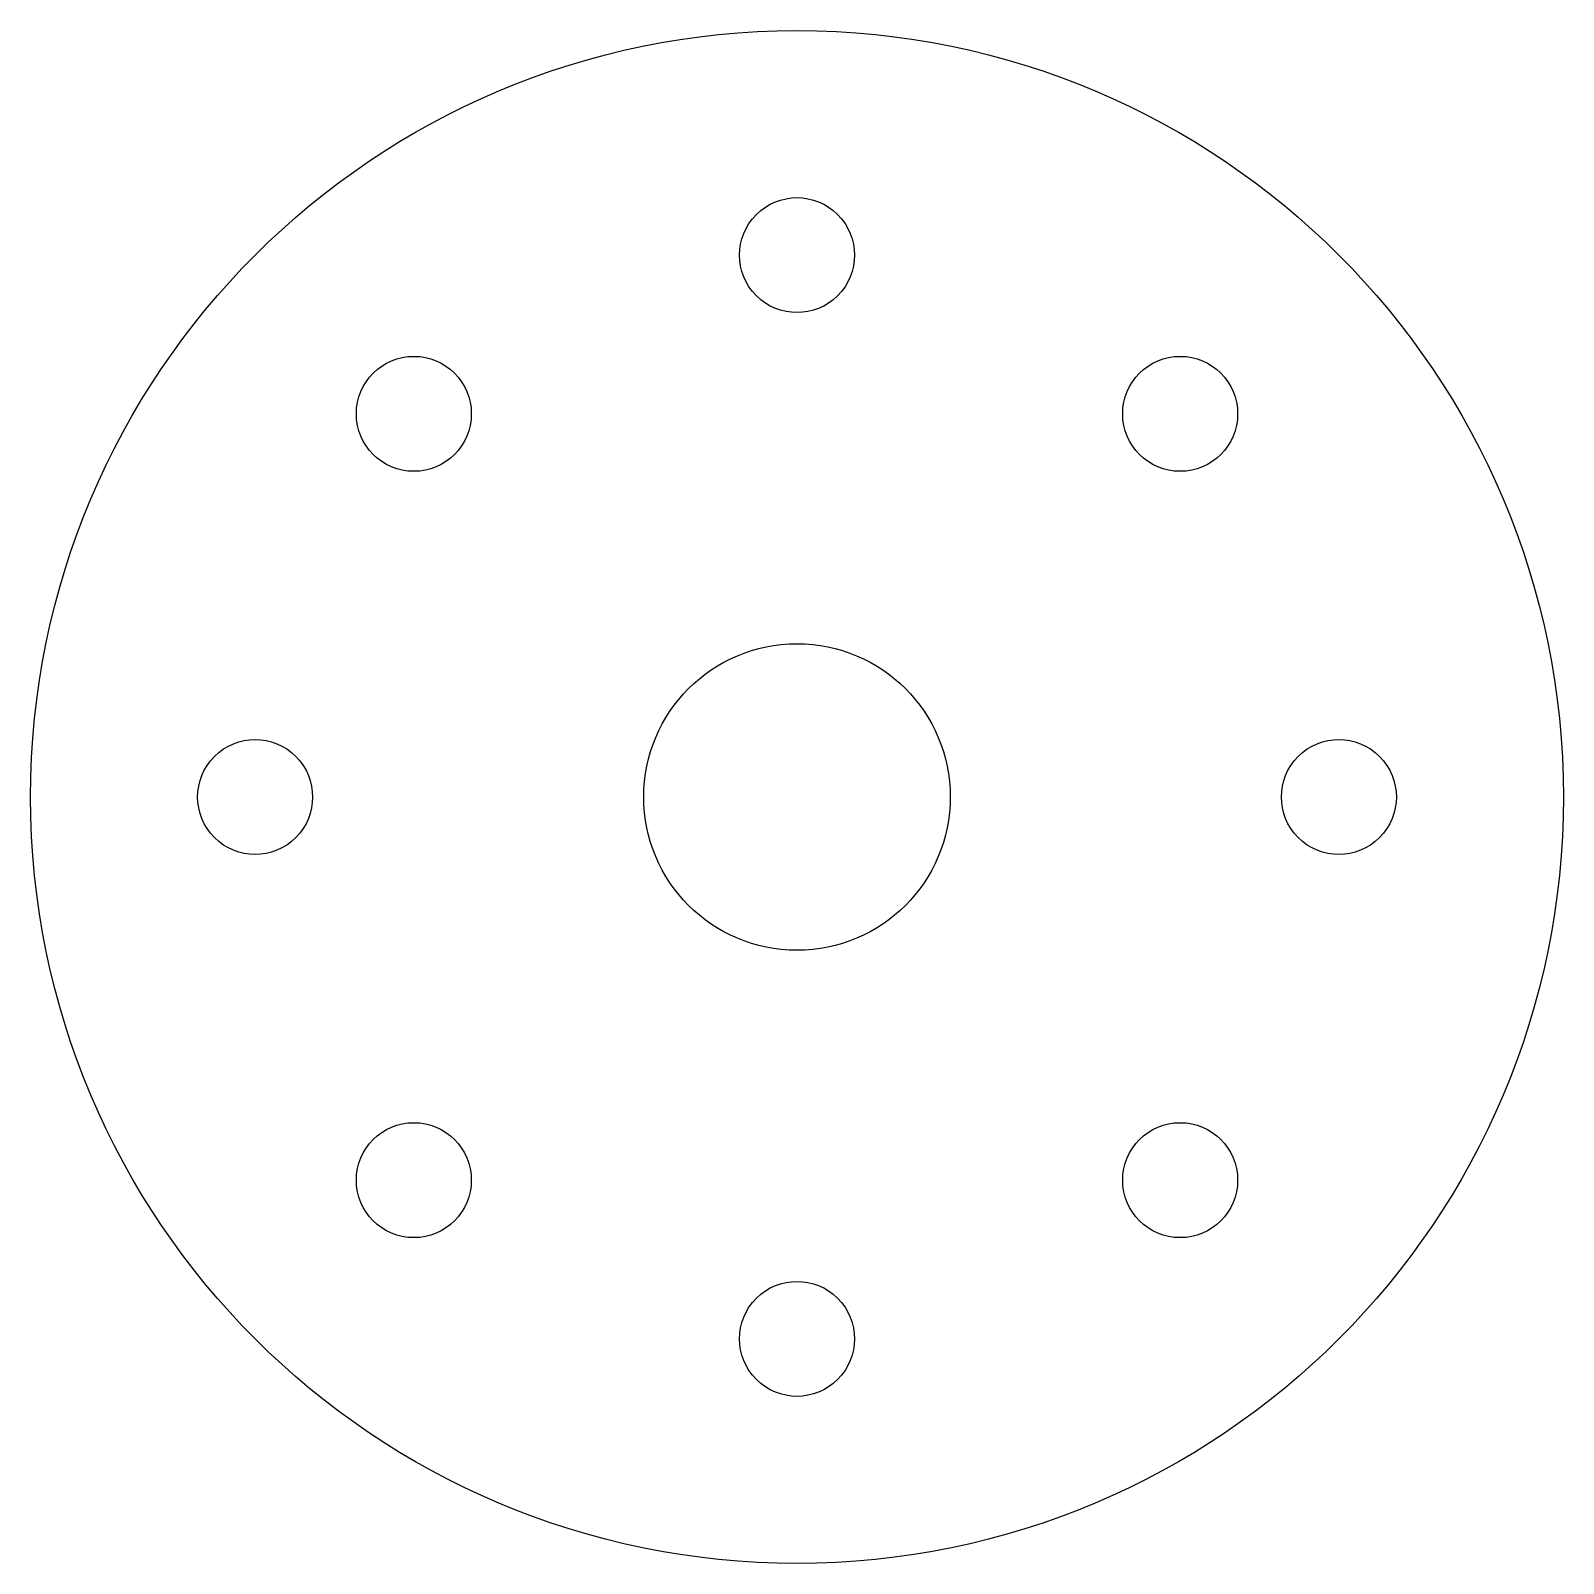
# Model space of a CAD drawing. Header units: millimetres. Extents: x -20 to 20, y -20 to 20.
import ezdxf

# ---------------------------------------------------------------- set-up
doc = ezdxf.new("R2010")
doc.units = ezdxf.units.MM
doc.header["$MEASUREMENT"] = 0
doc.layers.add('Default', color=178, linetype='Continuous', true_color=0x000000)

msp = doc.modelspace()

# ---------------------------------------------------------------- linework, layer by layer
at = {"layer": 'Default'}
msp.add_circle((0, 0), 4, dxfattribs=at)
at = {"layer": 'Default', "color": 178, "true_color": 0x000000}
for points in [[(-20, 0), (-20, 11.046), (-11.046, 20), (0, 20)], [(0, 20), (11.046, 20), (20, 11.046), (20, 0)], [(-1.061, 15.202), (-0.475, 15.788), (0.475, 15.788), (1.061, 15.202)], [(-1.061, 13.081), (-1.646, 13.667), (-1.646, 14.617), (-1.061, 15.202)], [(1.061, 15.202), (1.646, 14.617), (1.646, 13.667), (1.061, 13.081)], [(1.061, 13.081), (0.475, 12.496), (-0.475, 12.496), (-1.061, 13.081)], [(-11.5, 10), (-11.5, 10.828), (-10.828, 11.5), (-10, 11.5)], [(-10, 11.5), (-9.171, 11.5), (-8.5, 10.828), (-8.5, 10)], [(8.5, 10), (8.5, 10.828), (9.171, 11.5), (10, 11.5)], [(10, 11.5), (10.828, 11.5), (11.5, 10.828), (11.5, 10)], [(-10, 8.5), (-10.828, 8.5), (-11.5, 9.171), (-11.5, 10)], [(-8.5, 10), (-8.5, 9.171), (-9.171, 8.5), (-10, 8.5)], [(10, 8.5), (9.171, 8.5), (8.5, 9.171), (8.5, 10)], [(11.5, 10), (11.5, 9.171), (10.828, 8.5), (10, 8.5)], [(-15.203, 1.061), (-14.617, 1.646), (-13.667, 1.646), (-13.081, 1.061)], [(13.081, 1.061), (13.667, 1.646), (14.617, 1.646), (15.203, 1.061)], [(-15.203, -1.061), (-15.788, -0.475), (-15.788, 0.475), (-15.203, 1.061)], [(-13.081, 1.061), (-12.496, 0.475), (-12.496, -0.475), (-13.081, -1.061)], [(13.081, -1.061), (12.496, -0.475), (12.496, 0.475), (13.081, 1.061)], [(15.203, 1.061), (15.788, 0.475), (15.788, -0.475), (15.203, -1.061)], [(0, -20), (-11.046, -20), (-20, -11.046), (-20, 0)], [(20, 0), (20, -11.046), (11.046, -20), (0, -20)], [(-13.081, -1.061), (-13.667, -1.646), (-14.617, -1.646), (-15.203, -1.061)], [(15.203, -1.061), (14.617, -1.646), (13.667, -1.646), (13.081, -1.061)], [(-11.5, -10), (-11.5, -9.171), (-10.828, -8.5), (-10, -8.5)], [(-10, -8.5), (-9.171, -8.5), (-8.5, -9.171), (-8.5, -10)], [(8.5, -10), (8.5, -9.171), (9.171, -8.5), (10, -8.5)], [(10, -8.5), (10.828, -8.5), (11.5, -9.171), (11.5, -10)], [(-10, -11.5), (-10.828, -11.5), (-11.5, -10.828), (-11.5, -10)], [(-8.5, -10), (-8.5, -10.828), (-9.171, -11.5), (-10, -11.5)], [(10, -11.5), (9.171, -11.5), (8.5, -10.828), (8.5, -10)], [(11.5, -10), (11.5, -10.828), (10.828, -11.5), (10, -11.5)], [(-1.061, -13.081), (-0.475, -12.496), (0.475, -12.496), (1.061, -13.081)], [(-1.061, -15.203), (-1.646, -14.617), (-1.646, -13.667), (-1.061, -13.081)], [(1.061, -13.081), (1.646, -13.667), (1.646, -14.617), (1.061, -15.203)], [(1.061, -15.203), (0.475, -15.788), (-0.475, -15.788), (-1.061, -15.203)]]:
    msp.add_open_spline(points, degree=3, dxfattribs=at)

doc.saveas('drawing.dxf')
